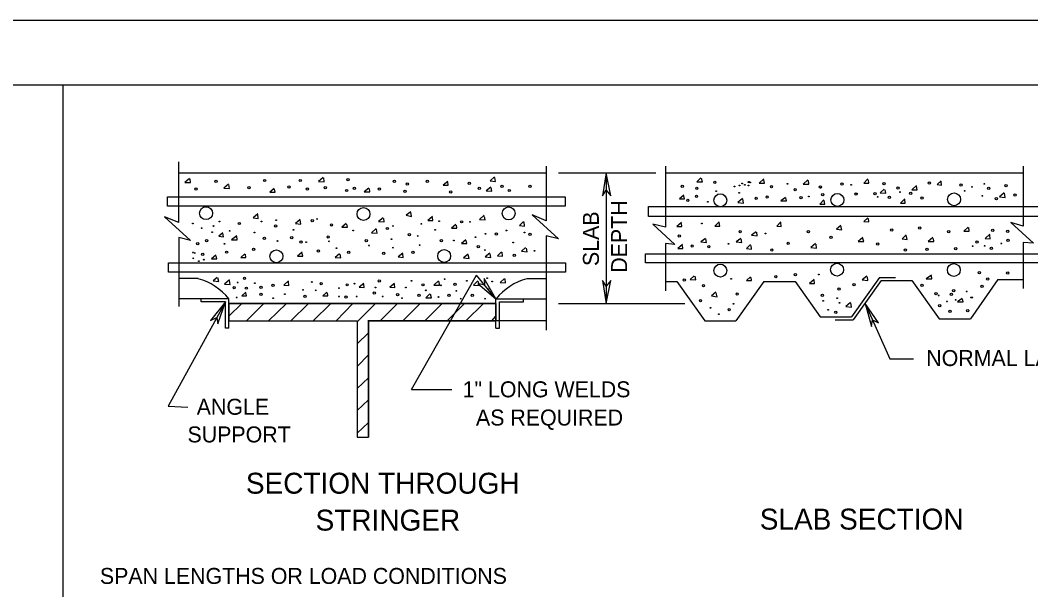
# Model space of a CAD drawing. Extents: x 528.16 to 531.11, y 154.42 to 156.25.
# Drawn here: x 528.997 to 529.644, y 155.888 to 156.253 of the extents above; entities that cross this region are included whole.
import ezdxf

# ---------------------------------------------------------------- set-up
doc = ezdxf.new("R2010")
doc.units = 0
for name, color, linetype in [('Level 1', 7, 'Continuous'), ('Level 4', 7, 'Continuous'), ('Level 41', 7, 'Continuous')]:
    doc.layers.add(name, color=color, linetype=linetype)

msp = doc.modelspace()

# ---------------------------------------------------------------- linework, layer by layer
at = {"layer": 'Level 1'}
for p, q in [((528.15617, 156.25295), (531.1145, 156.25295)), ((528.34318, 156.21161), (531.09318, 156.21161)), ((529.0981, 156.12352), (529.0981, 156.16223)), ((529.33333, 156.1596), (529.33333, 156.1245)), ((529.40978, 156.1596), (529.40978, 156.12056)), ((529.63878, 156.1596), (529.63878, 156.12122)), ((529.0981, 156.15534), (529.33333, 156.15534)), ((529.34121, 156.15534), (529.40354, 156.15534)), ((529.37172, 156.15534), (529.37172, 156.07168)), ((529.40978, 156.15534), (529.63878, 156.15534)), ((529.0981, 156.114), (529.0981, 156.06971)), ((529.33333, 156.11499), (529.33333, 156.05462)), ((529.40978, 156.11006), (529.40978, 156.07988)), ((529.63878, 156.11072), (529.63878, 156.08119)), ((529.11056, 156.08775), (529.0981, 156.08775)), ((529.24705, 156.01656), (529.28871, 156.08972)), ((529.30118, 156.07463), (529.28871, 156.08972)), ((529.32119, 156.08775), (529.33333, 156.08775)), ((529.40978, 156.08579), (529.41699, 156.08579)), ((529.41699, 156.08579), (529.43504, 156.06052)), ((529.47277, 156.08579), (529.45472, 156.06052)), ((529.47277, 156.08579), (529.49278, 156.08579)), ((529.49278, 156.08579), (529.50886, 156.06315)), ((529.54692, 156.08841), (529.52887, 156.06315)), ((529.5479, 156.08644), (529.52986, 156.06118)), ((529.54692, 156.08841), (529.55709, 156.08841)), ((529.5479, 156.08644), (529.56759, 156.08644)), ((529.56759, 156.08644), (529.58497, 156.06184)), ((529.6227, 156.0871), (529.60499, 156.06184)), ((529.6227, 156.0871), (529.63878, 156.0871)), ((529.12795, 156.07266), (529.09121, 156.00606)), ((529.13025, 156.07463), (529.0981, 156.07463)), ((529.11253, 156.07266), (529.11253, 156.07463)), ((529.12795, 156.07266), (529.11253, 156.07266)), ((529.12795, 156.05593), (529.12795, 156.07266)), ((529.13025, 156.05593), (529.13025, 156.07463)), ((529.30118, 156.05593), (529.30118, 156.07463)), ((529.30118, 156.07463), (529.33333, 156.07463)), ((529.30348, 156.05593), (529.30348, 156.07266)), ((529.30348, 156.07266), (529.3189, 156.07266)), ((529.3189, 156.07266), (529.3189, 156.07463)), ((529.30118, 156.07168), (529.13025, 156.07168)), ((529.13025, 156.06052), (529.13025, 156.07168)), ((529.13025, 156.07168), (529.30118, 156.07168)), ((529.13025, 156.06348), (529.13845, 156.07168)), ((529.1414, 156.06052), (529.15256, 156.07168)), ((529.15551, 156.06052), (529.16699, 156.07168)), ((529.16995, 156.06052), (529.1811, 156.07168)), ((529.18406, 156.06052), (529.19554, 156.07168)), ((529.19882, 156.06052), (529.20965, 156.07168)), ((529.21227, 156.05987), (529.22408, 156.07168)), ((529.22703, 156.06052), (529.23819, 156.07168)), ((529.24147, 156.06052), (529.25262, 156.07168)), ((529.25558, 156.06052), (529.26673, 156.07168)), ((529.27001, 156.06052), (529.28117, 156.07168)), ((529.28182, 156.06052), (529.29331, 156.07168)), ((529.30118, 156.07168), (529.30118, 156.06085)), ((529.30118, 156.06052), (529.30118, 156.07168)), ((529.30118, 156.06052), (529.30118, 156.07168)), ((529.34121, 156.07168), (529.42224, 156.07168)), ((529.53773, 156.07168), (529.55348, 156.03625)), ((529.13025, 156.06052), (529.21227, 156.06052)), ((529.21227, 156.06052), (529.21227, 155.98605)), ((529.33333, 156.06052), (529.21916, 156.06052)), ((529.21949, 156.06052), (529.21949, 155.98605)), ((529.21949, 156.06052), (529.30118, 156.06052)), ((529.29856, 156.06052), (529.30118, 156.06348)), ((529.43504, 156.06052), (529.45472, 156.06052)), ((529.50886, 156.06315), (529.52887, 156.06315)), ((529.51837, 156.06118), (529.52986, 156.06118)), ((529.58497, 156.06184), (529.60499, 156.06184)), ((529.13025, 156.05593), (529.12795, 156.05593)), ((529.30118, 156.05593), (529.30348, 156.05593)), ((529.21227, 156.04576), (529.21949, 156.05298)), ((529.21227, 156.03132), (529.21949, 156.03887)), ((529.55348, 156.03625), (529.56857, 156.03625)), ((529.21227, 156.01722), (529.21949, 156.02411)), ((529.24705, 156.01656), (529.27297, 156.01656)), ((529.21227, 156.00311), (529.21949, 156.01)), ((529.09121, 156.00606), (529.104, 156.00541)), ((529.21227, 155.98867), (529.21949, 155.99556))]:
    msp.add_line(p, q, dxfattribs=at)
for points in [[(529.10499, 156.15173), (529.10203, 156.14911), (529.10564, 156.14911), (529.10531, 156.1514)], [(529.19062, 156.15239), (529.18766, 156.14976), (529.19127, 156.14943), (529.19094, 156.15206)], [(529.3002, 156.15272), (529.29757, 156.15009), (529.30085, 156.14976), (529.30052, 156.15239)], [(529.43241, 156.15206), (529.42979, 156.14943), (529.4334, 156.14943), (529.43274, 156.15173)], [(529.47277, 156.1514), (529.46982, 156.14878), (529.4731, 156.14878), (529.47277, 156.15075)], [(529.50098, 156.15075), (529.49803, 156.14812), (529.50164, 156.14812), (529.50131, 156.15042)], [(529.53937, 156.1514), (529.53675, 156.14878), (529.54003, 156.14878), (529.5397, 156.15075)], [(529.12992, 156.14812), (529.12697, 156.1455), (529.13058, 156.14517), (529.13025, 156.14779)], [(529.15912, 156.14517), (529.1565, 156.14287), (529.15978, 156.14287), (529.15945, 156.14484)], [(529.21982, 156.1455), (529.21686, 156.1432), (529.22047, 156.1432), (529.22014, 156.14517)], [(529.27034, 156.14976), (529.26739, 156.14747), (529.27067, 156.14747), (529.27034, 156.14943)], [(529.2979, 156.14615), (529.29495, 156.14386), (529.29856, 156.14353), (529.29823, 156.14583)], [(529.54987, 156.14484), (529.54724, 156.14254), (529.55085, 156.14222), (529.55052, 156.14451)], [(529.57054, 156.14714), (529.56759, 156.14451), (529.57087, 156.14451), (529.57054, 156.14681)], [(529.58629, 156.15009), (529.58366, 156.14779), (529.58661, 156.14747), (529.58629, 156.14976)], [(529.42159, 156.1409), (529.41864, 156.13861), (529.42192, 156.13861), (529.42159, 156.14058)], [(529.45899, 156.13894), (529.45604, 156.13631), (529.45965, 156.13598), (529.45932, 156.13861)], [(529.48655, 156.13959), (529.4836, 156.1373), (529.4872, 156.1373), (529.48688, 156.13926)], [(529.51115, 156.13795), (529.50853, 156.13533), (529.51181, 156.13533), (529.51148, 156.13762)], [(529.56299, 156.13861), (529.56037, 156.13598), (529.56332, 156.13598), (529.56299, 156.13828)], [(529.62664, 156.14254), (529.62369, 156.13992), (529.6273, 156.13959), (529.62697, 156.14222)], [(529.0981, 156.12352), (529.08891, 156.12712), (529.10564, 156.11203), (529.0981, 156.114)], [(529.14862, 156.12909), (529.14567, 156.12647), (529.14895, 156.12614), (529.14862, 156.12877)], [(529.17585, 156.12548), (529.1729, 156.12286), (529.17618, 156.12253), (529.17585, 156.12516)], [(529.229, 156.12647), (529.22605, 156.12417), (529.22966, 156.12384), (529.22933, 156.12614)], [(529.24672, 156.13041), (529.24377, 156.12811), (529.24705, 156.12745), (529.24672, 156.13008)], [(529.2605, 156.12745), (529.25755, 156.12483), (529.26083, 156.12483), (529.2605, 156.1268)], [(529.29364, 156.12811), (529.29068, 156.12548), (529.29429, 156.12516), (529.29396, 156.12745)], [(529.33333, 156.1245), (529.32448, 156.12844), (529.34121, 156.11302), (529.33333, 156.11499)], [(529.53937, 156.12647), (529.53675, 156.12417), (529.54003, 156.12384), (529.5397, 156.12614)], [(529.20538, 156.12286), (529.20243, 156.12056), (529.20604, 156.12056), (529.20571, 156.12253)], [(529.22441, 156.11958), (529.22146, 156.11695), (529.22507, 156.11663), (529.22474, 156.11925)], [(529.27559, 156.1222), (529.27264, 156.11991), (529.27625, 156.11991), (529.27592, 156.12188)], [(529.3189, 156.12417), (529.31627, 156.12155), (529.31955, 156.12122), (529.31923, 156.12384)], [(529.40978, 156.12056), (529.40157, 156.12253), (529.41568, 156.10941), (529.40978, 156.11006)], [(529.41995, 156.12352), (529.41699, 156.12089), (529.42028, 156.12089), (529.41995, 156.12286)], [(529.44423, 156.12384), (529.44127, 156.12122), (529.44455, 156.12122), (529.44423, 156.12352)], [(529.4836, 156.12384), (529.48097, 156.12122), (529.48392, 156.12089), (529.4836, 156.12352)], [(529.52198, 156.12155), (529.51936, 156.11925), (529.52264, 156.11892), (529.52198, 156.12122)], [(529.60367, 156.12056), (529.60072, 156.11794), (529.60433, 156.11794), (529.604, 156.12023)], [(529.63878, 156.12122), (529.63091, 156.12352), (529.64534, 156.11039), (529.63878, 156.11072)], [(529.12631, 156.11695), (529.12369, 156.11466), (529.12664, 156.11433), (529.12631, 156.11663)], [(529.13517, 156.11499), (529.13189, 156.11236), (529.1355, 156.11236), (529.13517, 156.11466)], [(529.28182, 156.11236), (529.2792, 156.11006), (529.28248, 156.11006), (529.28215, 156.11203)], [(529.43537, 156.11335), (529.43241, 156.11105), (529.43602, 156.11072), (529.4357, 156.11302)], [(529.45801, 156.11335), (529.45505, 156.11105), (529.45866, 156.11072), (529.45833, 156.11302)], [(529.46785, 156.11761), (529.4649, 156.11531), (529.4685, 156.11499), (529.46818, 156.11728)], [(529.53609, 156.114), (529.53314, 156.11138), (529.53675, 156.11138), (529.53609, 156.11335)], [(529.56398, 156.11564), (529.56135, 156.11302), (529.56463, 156.11269), (529.56398, 156.11531)], [(529.58104, 156.114), (529.57808, 156.11138), (529.58169, 156.11138), (529.58136, 156.11335)], [(529.61745, 156.11597), (529.6145, 156.11335), (529.61778, 156.11302), (529.61745, 156.11564)], [(529.32021, 156.10744), (529.31759, 156.10514), (529.32119, 156.10481), (529.32087, 156.10711)], [(529.4206, 156.10941), (529.41765, 156.10678), (529.42093, 156.10678), (529.4206, 156.10875)], [(529.46424, 156.10941), (529.46161, 156.10678), (529.4649, 156.10646), (529.46457, 156.10875)], [(529.50591, 156.11006), (529.50295, 156.10744), (529.50656, 156.10711), (529.50623, 156.10974)], [(529.12172, 156.10252), (529.11909, 156.10022), (529.12238, 156.10022), (529.12205, 156.10219)], [(529.14042, 156.1035), (529.1378, 156.10121), (529.14108, 156.10121), (529.14075, 156.10317)], [(529.17717, 156.10449), (529.17421, 156.10186), (529.17749, 156.10186), (529.17717, 156.10383)], [(529.20112, 156.1035), (529.19816, 156.10121), (529.20177, 156.10088), (529.20144, 156.10317)], [(529.24147, 156.10383), (529.23852, 156.10153), (529.2418, 156.10121), (529.24147, 156.1035)], [(529.28346, 156.10317), (529.28051, 156.10088), (529.28412, 156.10055), (529.28346, 156.10285)], [(529.29724, 156.10383), (529.29429, 156.10153), (529.2979, 156.10121), (529.29757, 156.1035)], [(529.30479, 156.10481), (529.30217, 156.10219), (529.30545, 156.10186), (529.30512, 156.10449)], [(529.1227, 156.08841), (529.12008, 156.08611), (529.12369, 156.08579), (529.12303, 156.08808)], [(529.13058, 156.08677), (529.1273, 156.08415), (529.13091, 156.08382), (529.13058, 156.08644)], [(529.16831, 156.08611), (529.16535, 156.08349), (529.16864, 156.08316), (529.16831, 156.08579)], [(529.26444, 156.08611), (529.26148, 156.08349), (529.26509, 156.08349), (529.26476, 156.08579)], [(529.2897, 156.08611), (529.28675, 156.08349), (529.29035, 156.08316), (529.29003, 156.08579)], [(529.30676, 156.08775), (529.30381, 156.08513), (529.30741, 156.0848), (529.30709, 156.08743)], [(529.42815, 156.0894), (529.42552, 156.0871), (529.42913, 156.08677), (529.42881, 156.08907)], [(529.46424, 156.08874), (529.46161, 156.08644), (529.4649, 156.08644), (529.46457, 156.08841)], [(529.50492, 156.0871), (529.50197, 156.08447), (529.50525, 156.08447), (529.50492, 156.08677)], [(529.53871, 156.08907), (529.53576, 156.08677), (529.53937, 156.08644), (529.53904, 156.08874)], [(529.58005, 156.08972), (529.57677, 156.08743), (529.58038, 156.08743), (529.58005, 156.0894)], [(529.21654, 156.08447), (529.21358, 156.08218), (529.21686, 156.08185), (529.21654, 156.08415)], [(529.23622, 156.08447), (529.23327, 156.08218), (529.23655, 156.08185), (529.23622, 156.08415)], [(529.14108, 156.0789), (529.13845, 156.0766), (529.1414, 156.0766), (529.14108, 156.07857)], [(529.19291, 156.0789), (529.19029, 156.0766), (529.19357, 156.0766), (529.19324, 156.07857)], [(529.25886, 156.07791), (529.25623, 156.07529), (529.25984, 156.07529), (529.25919, 156.07758)], [(529.44193, 156.0789), (529.4393, 156.0766), (529.44291, 156.07594), (529.44226, 156.07857)], [(529.59974, 156.07496), (529.59678, 156.07266), (529.60039, 156.07266), (529.60007, 156.07463)], [(529.13025, 156.07168), (529.13025, 156.06052), (529.21227, 156.06052), (529.21227, 155.98605), (529.21949, 155.98605), (529.21949, 156.06052), (529.30118, 156.06052), (529.30118, 156.07168), (529.13025, 156.07168)], [(529.52822, 156.07233), (529.52526, 156.06971), (529.52887, 156.06938), (529.52854, 156.07201)]]:
    msp.add_lwpolyline(points, dxfattribs=at)
for points in [[(529.37172, 156.15534), (529.36942, 156.14058), (529.37172, 156.14419), (529.37467, 156.14058)], [(529.09088, 156.13992), (529.34547, 156.13992), (529.34547, 156.13401), (529.09088, 156.13401)], [(529.39895, 156.13369), (529.65387, 156.13369), (529.65387, 156.12745), (529.39895, 156.12745)], [(529.39698, 156.1035), (529.65157, 156.1035), (529.65157, 156.0976), (529.39698, 156.0976)], [(529.09154, 156.0976), (529.3458, 156.0976), (529.3458, 156.09169), (529.09154, 156.09169)], [(529.30118, 156.07463), (529.29364, 156.08775), (529.29396, 156.08349), (529.2897, 156.08447)], [(529.37172, 156.07168), (529.37467, 156.08644), (529.37172, 156.08283), (529.36942, 156.08644)], [(529.12795, 156.07266), (529.11844, 156.06085), (529.12238, 156.06282), (529.12303, 156.05856)], [(529.53773, 156.07168), (529.54167, 156.05691), (529.54232, 156.06118), (529.54626, 156.05921)]]:
    msp.add_lwpolyline(points, close=True, dxfattribs=at)
for centre, radius in [((529.122, 156.14993), 0.000731), ((529.15305, 156.15038), 0.000731), ((529.17589, 156.15038), 0.000731), ((529.20649, 156.15084), 0.000731), ((529.23617, 156.14993), 0.000731), ((529.25719, 156.14993), 0.000731), ((529.10921, 156.14489), 0.000731), ((529.143, 156.1458), 0.000731), ((529.16859, 156.14627), 0.000731), ((529.18045, 156.14489), 0.000731), ((529.19188, 156.1458), 0.000731), ((529.20558, 156.14399), 0.000731), ((529.2106, 156.14535), 0.000731), ((529.22659, 156.14489), 0.000731), ((529.24303, 156.14352), 0.000731), ((529.24439, 156.1481), 0.000731), ((529.27226, 156.14307), 0.000731), ((529.28414, 156.14855), 0.000731), ((529.29053, 156.14535), 0.000731), ((529.30514, 156.14672), 0.000731), ((529.30971, 156.14399), 0.000731), ((529.32296, 156.14672), 0.000731), ((529.42047, 156.14664), 0.000731), ((529.42986, 156.14536), 0.000731), ((529.44138, 156.1492), 0.000731), ((529.4422, 156.14362), 0.000251), ((529.45394, 156.14661), 0.000251), ((529.45713, 156.14725), 0.000251), ((529.45884, 156.14853), 0.000251), ((529.46054, 156.14768), 0.000251), ((529.4629, 156.14939), 0.000251), ((529.4629, 156.14725), 0.000251), ((529.46353, 156.14939), 0.000251), ((529.46396, 156.14917), 0.000251), ((529.47765, 156.14643), 0.000731), ((529.48786, 156.14832), 0.000251), ((529.4928, 156.1445), 0.000731), ((529.50901, 156.14621), 0.000731), ((529.50898, 156.14575), 0.000251), ((529.52288, 156.14814), 0.000731), ((529.52862, 156.14768), 0.000251), ((529.54977, 156.14834), 0.000731), ((529.55873, 156.14557), 0.000731), ((529.57879, 156.14877), 0.000731), ((529.59906, 156.14749), 0.000731), ((529.60137, 156.14384), 0.000251), ((529.60607, 156.1464), 0.000251), ((529.61396, 156.14832), 0.000251), ((529.61676, 156.14536), 0.000731), ((529.62787, 156.14706), 0.000731), ((529.42409, 156.13767), 0.000731), ((529.42964, 156.14023), 0.000731), ((529.44493, 156.13776), 0.00413), ((529.45692, 156.14256), 0.000251), ((529.46784, 156.13895), 0.000731), ((529.47487, 156.13981), 0.000731), ((529.49664, 156.13938), 0.000731), ((529.50151, 156.14021), 0.000251), ((529.51051, 156.14131), 0.000731), ((529.51986, 156.13795), 0.00413), ((529.53184, 156.14173), 0.000731), ((529.53224, 156.14213), 0.000251), ((529.54401, 156.14194), 0.000731), ((529.54568, 156.13999), 0.000251), ((529.55319, 156.1396), 0.000731), ((529.55998, 156.14299), 0.000251), ((529.56684, 156.14216), 0.000731), ((529.57409, 156.13917), 0.000731), ((529.59459, 156.13833), 0.00413), ((529.61268, 156.14063), 0.000251), ((529.62168, 156.13875), 0.000731), ((529.63362, 156.14109), 0.000731), ((529.11558, 156.12947), 0.00413), ((529.21638, 156.12893), 0.00413), ((529.30934, 156.1293), 0.00413), ((529.43686, 156.13679), 0.000251), ((529.12413, 156.12411), 0.000251), ((529.15102, 156.12411), 0.000251), ((529.16045, 156.12501), 0.000251), ((529.18361, 156.12466), 0.000731), ((529.18663, 156.12572), 0.000251), ((529.2648, 156.1243), 0.000251), ((529.27923, 156.12394), 0.000731), ((529.10703, 156.12287), 0.000251), ((529.11272, 156.11984), 0.000251), ((529.12039, 156.12126), 0.000251), ((529.13071, 156.11824), 0.000251), ((529.13695, 156.12288), 0.000731), ((529.1601, 156.12127), 0.000731), ((529.17149, 156.11878), 0.000251), ((529.19589, 156.12198), 0.000731), ((529.20978, 156.11841), 0.000251), ((529.23169, 156.11967), 0.000731), ((529.23525, 156.12126), 0.000251), ((529.25341, 156.12269), 0.000251), ((529.26231, 156.11878), 0.000251), ((529.28457, 156.12394), 0.000251), ((529.30789, 156.11841), 0.000251), ((529.43302, 156.12292), 0.000251), ((529.4576, 156.11762), 0.000731), ((529.50133, 156.11762), 0.000731), ((529.55467, 156.11868), 0.000731), ((529.5726, 156.11996), 0.000731), ((529.59117, 156.11762), 0.000731), ((529.61933, 156.11847), 0.000731), ((529.62893, 156.11782), 0.000731), ((529.11594, 156.11183), 0.000731), ((529.11949, 156.11735), 0.000251), ((529.14656, 156.11717), 0.000251), ((529.15297, 156.11344), 0.000731), ((529.16134, 156.11164), 0.000251), ((529.17043, 156.1138), 0.000731), ((529.17631, 156.11095), 0.000731), ((529.19376, 156.11432), 0.000731), ((529.19429, 156.11147), 0.000251), ((529.21815, 156.11183), 0.000731), ((529.23436, 156.11289), 0.000251), ((529.24575, 156.11575), 0.000731), ((529.2511, 156.11485), 0.000251), ((529.26623, 156.11183), 0.000731), ((529.27424, 156.112), 0.000251), ((529.28813, 156.11414), 0.000251), ((529.29454, 156.11628), 0.000251), ((529.30149, 156.11611), 0.000731), ((529.31947, 156.11717), 0.000251), ((529.32304, 156.11593), 0.000731), ((529.41855, 156.11484), 0.000731), ((529.47378, 156.11652), 0.000251), ((529.51584, 156.11398), 0.000731), ((529.6093, 156.111), 0.000731), ((529.62915, 156.11206), 0.000731), ((529.11024, 156.11005), 0.000731), ((529.12734, 156.10987), 0.000251), ((529.12876, 156.10453), 0.000731), ((529.14603, 156.10631), 0.000731), ((529.16063, 156.10186), 0.00413), ((529.17969, 156.11093), 0.000251), ((529.18752, 156.10524), 0.000731), ((529.1991, 156.10702), 0.000251), ((529.20693, 156.10435), 0.000731), ((529.21993, 156.10879), 0.000251), ((529.23525, 156.10737), 0.000251), ((529.24807, 156.10435), 0.000731), ((529.25233, 156.10898), 0.000251), ((529.26802, 156.10204), 0.00413), ((529.28992, 156.10809), 0.000731), ((529.29419, 156.10594), 0.000251), ((529.31218, 156.11075), 0.000251), ((529.32588, 156.10542), 0.000251), ((529.42687, 156.10843), 0.000731), ((529.43754, 156.10801), 0.000731), ((529.4501, 156.10989), 0.000251), ((529.47787, 156.10587), 0.000731), ((529.48832, 156.11014), 0.000731), ((529.54571, 156.10971), 0.000731), ((529.56342, 156.10587), 0.000731), ((529.5773, 156.1063), 0.000731), ((529.59564, 156.10673), 0.000731), ((529.60649, 156.10841), 0.000251), ((529.61417, 156.10861), 0.000251), ((529.61848, 156.10694), 0.000731), ((529.62484, 156.11011), 0.000251), ((529.10721, 156.10434), 0.000251), ((529.10739, 156.10061), 0.000251), ((529.10828, 156.10398), 0.000251), ((529.11095, 156.09882), 0.000251), ((529.11345, 156.1031), 0.000731), ((529.11416, 156.09971), 0.000251), ((529.22937, 156.10381), 0.000731), ((529.31289, 156.10256), 0.000731), ((529.44493, 156.09275), 0.00413), ((529.51966, 156.09332), 0.00413), ((529.5944, 156.09313), 0.00413), ((529.61079, 156.09135), 0.000731), ((529.14018, 156.0878), 0.000731), ((529.18331, 156.08541), 0.000251), ((529.22649, 156.08611), 0.000731), ((529.24709, 156.08612), 0.000251), ((529.26835, 156.08719), 0.000251), ((529.28252, 156.08612), 0.000251), ((529.29564, 156.0879), 0.000251), ((529.29882, 156.08577), 0.000251), ((529.42175, 156.08666), 0.000731), ((529.4518, 156.08748), 0.000251), ((529.48043, 156.08879), 0.000731), ((529.49301, 156.09007), 0.000731), ((529.50792, 156.09026), 0.000251), ((529.61613, 156.0873), 0.000731), ((529.62893, 156.09114), 0.000731), ((529.13356, 156.08189), 0.000731), ((529.13582, 156.08506), 0.000251), ((529.14144, 156.0815), 0.000731), ((529.14681, 156.0847), 0.000251), ((529.15079, 156.08206), 0.000731), ((529.15845, 156.08327), 0.000731), ((529.17764, 156.08045), 0.000251), ((529.18579, 156.0801), 0.000251), ((529.18929, 156.08434), 0.000731), ((529.20067, 156.08152), 0.000251), ((529.20593, 156.08363), 0.000731), ((529.2106, 156.08435), 0.000251), ((529.2233, 156.07831), 0.000731), ((529.22406, 156.08187), 0.000251), ((529.24355, 156.08187), 0.000251), ((529.25448, 156.08363), 0.000731), ((529.2563, 156.0801), 0.000251), ((529.26587, 156.08328), 0.000251), ((529.27504, 156.08398), 0.000731), ((529.2758, 156.07974), 0.000251), ((529.29635, 156.08081), 0.000251), ((529.43412, 156.08304), 0.000731), ((529.52097, 156.0809), 0.000731), ((529.53056, 156.08367), 0.000731), ((529.57409, 156.08324), 0.000731), ((529.59436, 156.07983), 0.000731), ((529.60265, 156.07938), 0.000251), ((529.6125, 156.08261), 0.000731), ((529.13513, 156.07548), 0.000251), ((529.15066, 156.0776), 0.000731), ((529.1585, 156.07514), 0.000251), ((529.16595, 156.07761), 0.000251), ((529.179, 156.07618), 0.000731), ((529.20067, 156.07619), 0.000251), ((529.20523, 156.07583), 0.000731), ((529.21201, 156.07619), 0.000251), ((529.22866, 156.07619), 0.000251), ((529.23818, 156.07725), 0.000731), ((529.24107, 156.07514), 0.000251), ((529.252, 156.07689), 0.000731), ((529.26446, 156.07584), 0.000251), ((529.27113, 156.07689), 0.000731), ((529.27863, 156.07478), 0.000251), ((529.28602, 156.07689), 0.000731), ((529.29422, 156.07478), 0.000251), ((529.4322, 156.07343), 0.000731), ((529.45567, 156.0777), 0.000731), ((529.51029, 156.07684), 0.000731), ((529.51069, 156.0734), 0.000251), ((529.51965, 156.07511), 0.000251), ((529.58306, 156.0779), 0.000731), ((529.58472, 156.07681), 0.000251), ((529.59006, 156.07297), 0.000251), ((529.59287, 156.07748), 0.000731), ((529.59561, 156.07404), 0.000251), ((529.60542, 156.07553), 0.000251), ((529.60629, 156.07553), 0.000251), ((529.43857, 156.06891), 0.000251), ((529.45055, 156.06766), 0.000731), ((529.45329, 156.07147), 0.000251), ((529.51389, 156.06763), 0.000251), ((529.51884, 156.06595), 0.000731), ((529.52115, 156.07212), 0.000251), ((529.5854, 156.07022), 0.000731), ((529.59202, 156.0666), 0.000731), ((529.60333, 156.06703), 0.000731), ((529.4439, 156.06485), 0.000251)]:
    msp.add_circle(centre, radius, dxfattribs=at)
for centre, start, end in [((529.09988, 156.04974), 39.4314, 74.15066), ((529.33167, 156.04974), 105.84934, 140.5686)]:
    msp.add_arc(centre, 0.03931, start, end, dxfattribs=at)
at = {"layer": 'Level 4'}
msp.add_line((529.02395, 156.21161), (529.02395, 155.41503), dxfattribs=at)
at = {"layer": 'Level 41'}
msp.add_lwpolyline([(528.15617, 156.25295), (531.11483, 156.25295), (531.11483, 154.41995), (528.15617, 154.41995)], close=True, dxfattribs=at)

# ---------------------------------------------------------------- texts
at = {"layer": 'Level 1'}
for s, p in [('DEPTH', (529.38517, 156.09136)), ('SLAB', (529.36713, 156.09563))]:
    msp.add_text(s, height=0.010228, rotation=90, dxfattribs=at).set_placement(p)
for s, height, p in [('NORMAL LAP', 0.010228, (529.57677, 156.03165)), ('1" LONG WELDS', 0.0102283, (529.27986, 156.01164)), ('ANGLE ', 0.010228, (529.10958, 156.00048)), ('AS REQUIRED', 0.0102283, (529.28839, 155.99359)), ('SUPPORT', 0.010228, (529.10367, 155.98277)), ('SECTION THROUGH', 0.0134035, (529.14108, 155.94996)), ('STRINGER', 0.013404, (529.1857, 155.92634)), ('SLAB SECTION', 0.0134035, (529.47014, 155.92699)), ('SPAN LENGTHS OR LOAD CONDITIONS', 0.0102283, (529.04757, 155.89222))]:
    msp.add_text(s, height=height, dxfattribs=at).set_placement(p)

doc.saveas('drawing.dxf')
